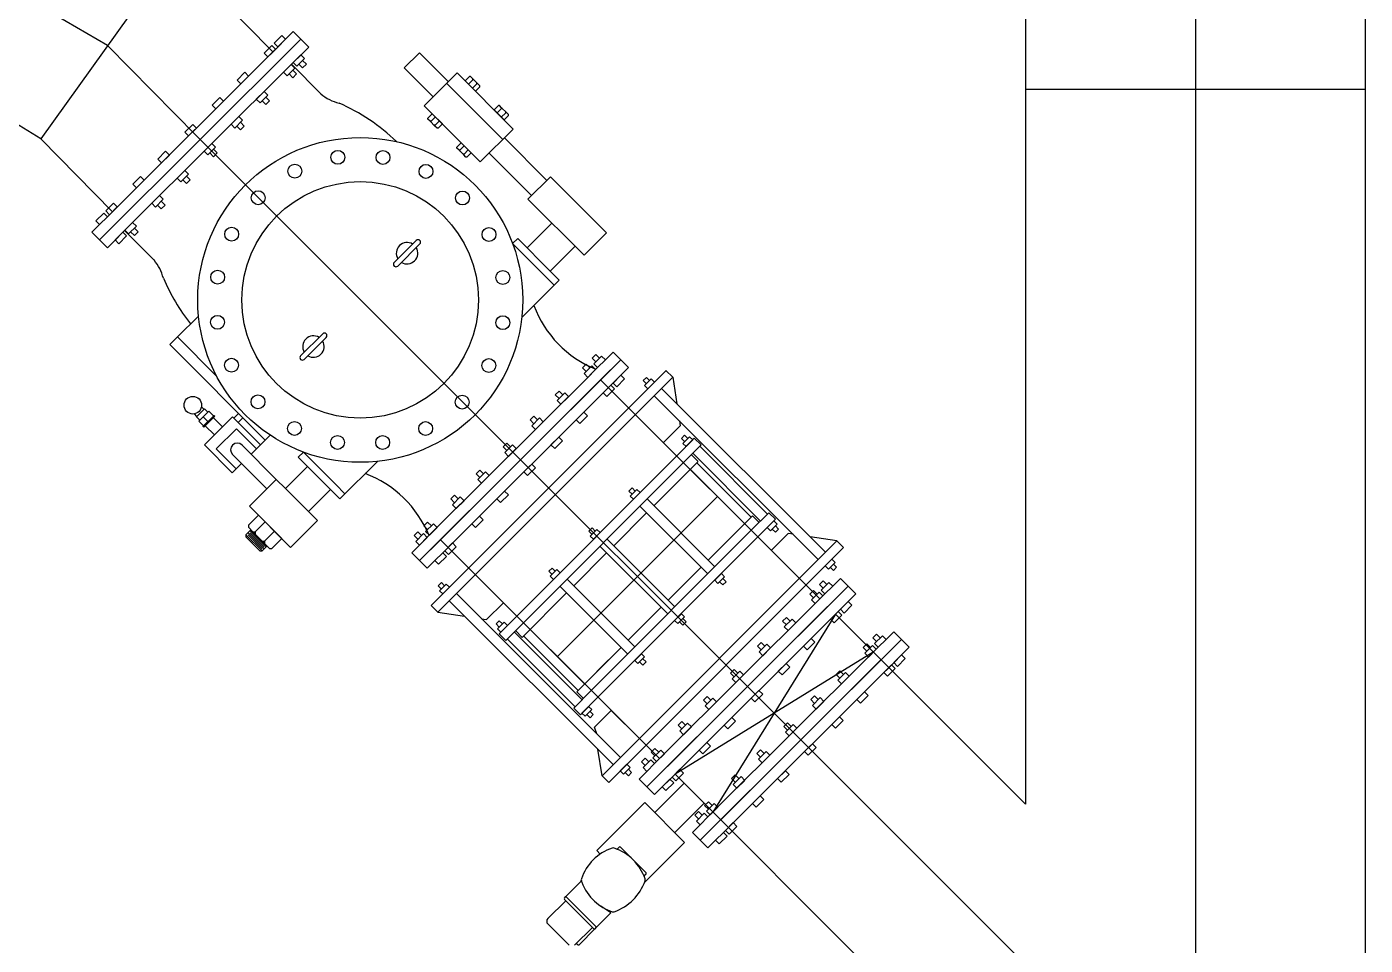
# Model space of a CAD drawing. Header units: inches. Extents: x 68509 to 118759, y -70653 to -42503.
# Drawn here: x 94563 to 98109, y -59372 to -56937 of the extents above; entities that cross this region are included whole.
import ezdxf

# ---------------------------------------------------------------- set-up
doc = ezdxf.new("R2010")
doc.units = ezdxf.units.IN
doc.header["$MEASUREMENT"] = 0
doc.layers.add('M-X-BKGD', color=8, linetype='Continuous')

msp = doc.modelspace()

# ---------------------------------------------------------------- linework, layer by layer
at = {"layer": 'M-X-BKGD', "ltscale": 0.003}
for p, q in [((97659, -43327.6), (97659, -68502.9)), ((94777.2, -56987.1), (94416.4, -56777.4)), ((95013.9, -57227.8), (94777.2, -56987.1)), ((97664.8, -59878.6), (95013.9, -57227.8))]:
    msp.add_line(p, q, dxfattribs=at)
at = {"layer": 'M-X-BKGD', "ltscale": 0.2}
for p, q in [((98109, -54952.9), (98109, -68052.9)), ((97209, -56755.7), (97209, -58998.5))]:
    msp.add_line(p, q, dxfattribs=at)
at = {"layer": 'M-X-BKGD'}
for p, q in [((94954.3, -56739.4), (94600.1, -57234.8)), ((95214.9, -57004.1), (94954.3, -56739.4)), ((95289.5, -56970.7), (94756.1, -57502.6)), ((95207.5, -57011.5), (95269, -56950.1)), ((95238.7, -56960.8), (95218.2, -56981.2)), ((95218.2, -56981.2), (95228, -56991)), ((95228, -56991), (95248.5, -56970.6)), ((95248.5, -56970.6), (95238.7, -56960.8)), ((95269, -56950.1), (95309.9, -56991.2)), ((95222.4, -56996.6), (94797.1, -57420.7)), ((95212.6, -56986.8), (95192.1, -57007.2)), ((95192.1, -57007.2), (95201.9, -57017.1)), ((95201.9, -57017.1), (95222.4, -56996.6)), ((95222.4, -56996.6), (95212.6, -56986.8)), ((95309.9, -56991.2), (95248.4, -57052.5)), ((95268.9, -57032.1), (95289.4, -57011.6)), ((95289.4, -57011.6), (95299.2, -57021.4)), ((95603.4, -57006.4), (95563.2, -57046.5)), ((95680, -57083.2), (95603.4, -57006.4)), ((94600.1, -57234.8), (94300.9, -57050.7)), ((95268.9, -57032.1), (94838, -57461.7)), ((95242.8, -57058.1), (95263.3, -57037.6)), ((95242.8, -57058.1), (95263.3, -57037.6)), ((95273.1, -57047.5), (95252.6, -57067.9)), ((95273.1, -57047.5), (95252.6, -57067.9)), ((95263.3, -57037.6), (95273.1, -57047.5)), ((95263.3, -57037.6), (95273.1, -57047.5)), ((95342.2, -57115), (95264.2, -57036.8)), ((95267.8, -57052.8), (95277.6, -57062.6)), ((95278.7, -57041.9), (95268.9, -57032.1)), ((95299.2, -57021.4), (95278.7, -57041.9)), ((95293.9, -57046.4), (95284, -57036.6)), ((95293.9, -57026.8), (95303.7, -57036.6)), ((95303.7, -57036.6), (95293.9, -57046.4)), ((95639.7, -57123.3), (95563.2, -57046.5)), ((95141, -57058.2), (95120.5, -57078.7)), ((95141, -57058.2), (95120.5, -57078.7)), ((95120.5, -57078.7), (95130.3, -57088.5)), ((95120.5, -57078.7), (95130.3, -57088.5)), ((95130.3, -57088.5), (95150.8, -57068.1)), ((95130.3, -57088.5), (95150.8, -57068.1)), ((95150.8, -57068.1), (95141, -57058.2)), ((95150.8, -57068.1), (95141, -57058.2)), ((95252.6, -57067.9), (95242.8, -57058.1)), ((95252.6, -57067.9), (95242.8, -57058.1)), ((95267.8, -57072.4), (95257.9, -57062.6)), ((95277.6, -57062.6), (95267.8, -57072.4)), ((95703.6, -57059.6), (95616.1, -57146.9)), ((95824, -57236.4), (95675.6, -57087.6)), ((95852, -57208.5), (95703.6, -57059.6)), ((95724.9, -57081), (95736.4, -57069.6)), ((95751.5, -57107.7), (95724.9, -57081)), ((95744.6, -57077.8), (95733.2, -57089.3)), ((95738.9, -57069.6), (95736.4, -57069.6)), ((95744.6, -57075.3), (95738.9, -57069.6)), ((95755.3, -57088.6), (95743.9, -57100)), ((95757.3, -57088), (95744.6, -57075.3)), ((95744.6, -57077.8), (95744.6, -57075.3)), ((95747.1, -57077.8), (95744.6, -57077.8)), ((95755.3, -57088.6), (95755.3, -57086.1)), ((95757.8, -57088.6), (95755.3, -57088.6)), ((95763, -57093.8), (95757.3, -57088)), ((95171.2, -57129.5), (95191.7, -57109.1)), ((95171.2, -57129.5), (95191.7, -57109.1)), ((95201.5, -57118.9), (95181, -57139.3)), ((95201.5, -57118.9), (95181, -57139.3)), ((95191.7, -57109.1), (95201.5, -57118.9)), ((95191.7, -57109.1), (95201.5, -57118.9)), ((95196.2, -57124.2), (95206, -57134.1)), ((95196.2, -57124.2), (95206, -57134.1)), ((95751.5, -57107.7), (95763, -57096.3)), ((95763, -57096.3), (95763, -57093.8)), ((97209, -57102.9), (98109, -57102.9)), ((95074.3, -57124.7), (95053.8, -57145.2)), ((95074.3, -57124.7), (95053.8, -57145.2)), ((95053.8, -57145.2), (95063.6, -57155)), ((95053.8, -57145.2), (95063.6, -57155)), ((95063.6, -57155), (95084.1, -57134.6)), ((95063.6, -57155), (95084.1, -57134.6)), ((95084.1, -57134.6), (95074.3, -57124.7)), ((95084.1, -57134.6), (95074.3, -57124.7)), ((95181, -57139.3), (95171.2, -57129.5)), ((95181, -57139.3), (95171.2, -57129.5)), ((95196.1, -57143.9), (95186.3, -57134)), ((95196.1, -57143.9), (95186.3, -57134)), ((95206, -57134.1), (95196.1, -57143.9)), ((95206, -57134.1), (95196.1, -57143.9)), ((95764.6, -57295.7), (95615.9, -57146.7)), ((95801.4, -57157.7), (95812.8, -57146.3)), ((95828, -57184.4), (95801.4, -57157.7)), ((95821.1, -57154.5), (95809.6, -57165.9)), ((95815.3, -57146.3), (95812.8, -57146.3)), ((95821.1, -57152), (95815.3, -57146.3)), ((95833.7, -57164.7), (95821.1, -57152)), ((95821.1, -57154.5), (95821.1, -57152)), ((95823.6, -57154.5), (95821.1, -57154.5)), ((95104.5, -57196), (95125, -57175.6)), ((95104.5, -57196), (95125, -57175.6)), ((95134.8, -57185.4), (95114.3, -57205.9)), ((95134.8, -57185.4), (95114.3, -57205.9)), ((95125, -57175.6), (95134.8, -57185.4)), ((95125, -57175.6), (95134.8, -57185.4)), ((95129.5, -57190.7), (95139.3, -57200.6)), ((95129.5, -57190.7), (95139.3, -57200.6)), ((95637.5, -57168.2), (95626, -57179.7)), ((95626, -57182.2), (95626, -57179.7)), ((95631.7, -57187.9), (95626, -57182.2)), ((95644.4, -57200.6), (95631.7, -57187.9)), ((95634.2, -57187.9), (95631.7, -57187.9)), ((95634.2, -57187.9), (95645.7, -57176.5)), ((95634.2, -57190.4), (95634.2, -57187.9)), ((95664.1, -57194.9), (95637.5, -57168.2)), ((95644.9, -57198.6), (95656.4, -57187.2)), ((95664.1, -57194.9), (95652.6, -57206.3)), ((95831.8, -57165.2), (95820.3, -57176.7)), ((95828, -57184.4), (95839.4, -57173)), ((95831.8, -57165.2), (95831.8, -57162.7)), ((95834.3, -57165.2), (95831.8, -57165.2)), ((95839.4, -57170.4), (95833.7, -57164.7)), ((95839.4, -57173), (95839.4, -57170.4)), ((95002.6, -57196.2), (94982.1, -57216.6)), ((95002.6, -57196.2), (94982.1, -57216.6)), ((94982.1, -57216.6), (94991.9, -57226.5)), ((94982.1, -57216.6), (94991.9, -57226.5)), ((94991.9, -57226.5), (95012.4, -57206)), ((94991.9, -57226.5), (95012.4, -57206)), ((95012.4, -57206), (95002.6, -57196.2)), ((95012.4, -57206), (95002.6, -57196.2)), ((95114.3, -57205.9), (95104.5, -57196)), ((95114.3, -57205.9), (95104.5, -57196)), ((95129.4, -57210.4), (95119.6, -57200.6)), ((95129.4, -57210.4), (95119.6, -57200.6)), ((95139.3, -57200.6), (95129.4, -57210.4)), ((95139.3, -57200.6), (95129.4, -57210.4)), ((95644.9, -57198.6), (95642.4, -57198.6)), ((95650.1, -57206.3), (95644.4, -57200.6)), ((95644.9, -57201.1), (95644.9, -57198.6)), ((95652.6, -57206.3), (95650.1, -57206.3)), ((95852, -57208.5), (95764.6, -57295.7)), ((94790, -57427.8), (94600.1, -57234.8)), ((95032.8, -57267.5), (95053.3, -57247)), ((95032.8, -57267.5), (95053.3, -57247)), ((95063.2, -57256.9), (95042.6, -57277.3)), ((95063.2, -57256.9), (95042.6, -57277.3)), ((95053.3, -57247), (95063.2, -57256.9)), ((95053.3, -57247), (95063.2, -57256.9)), ((95057.8, -57262.2), (95067.6, -57272)), ((95057.8, -57262.2), (95067.6, -57272)), ((95713.9, -57244.9), (95702.5, -57256.3)), ((95702.5, -57258.8), (95702.5, -57256.3)), ((95708.2, -57264.6), (95702.5, -57258.8)), ((95720.8, -57277.3), (95708.2, -57264.6)), ((95710.7, -57264.6), (95708.2, -57264.6)), ((95710.7, -57264.6), (95722.1, -57253.2)), ((95710.7, -57267.1), (95710.7, -57264.6)), ((95740.5, -57271.6), (95713.9, -57244.9)), ((95721.4, -57275.3), (95732.8, -57263.9)), ((95940.6, -57344.5), (95828.4, -57232)), ((94910.5, -57288), (94931, -57267.6)), ((94910.5, -57288), (94931, -57267.6)), ((94920.3, -57297.9), (94910.5, -57288)), ((94920.3, -57297.9), (94910.5, -57288)), ((94940.8, -57277.4), (94920.3, -57297.9)), ((94940.8, -57277.4), (94920.3, -57297.9)), ((94931, -57267.6), (94940.8, -57277.4)), ((94931, -57267.6), (94940.8, -57277.4)), ((95042.6, -57277.3), (95032.8, -57267.5)), ((95042.6, -57277.3), (95032.8, -57267.5)), ((95057.8, -57281.8), (95048, -57272)), ((95057.8, -57281.8), (95048, -57272)), ((95067.6, -57272), (95057.8, -57281.8)), ((95067.6, -57272), (95057.8, -57281.8)), ((95721.4, -57275.3), (95718.9, -57275.3)), ((95726.6, -57283), (95720.8, -57277.3)), ((95721.4, -57277.8), (95721.4, -57275.3)), ((95729.1, -57283), (95726.6, -57283)), ((95740.5, -57271.6), (95729.1, -57283)), ((95900.3, -57384.6), (95788.2, -57272.2)), ((94843.8, -57354.6), (94864.3, -57334.1)), ((94843.8, -57354.6), (94864.3, -57334.1)), ((94864.3, -57334.1), (94874.1, -57344)), ((94864.3, -57334.1), (94874.1, -57344)), ((94981.7, -57318.5), (94961.2, -57338.9)), ((94981.7, -57318.5), (94961.2, -57338.9)), ((94971, -57348.7), (94991.5, -57328.3)), ((94971, -57348.7), (94991.5, -57328.3)), ((94991.5, -57328.3), (94981.7, -57318.5)), ((94991.5, -57328.3), (94981.7, -57318.5)), ((94996, -57343.5), (94986.2, -57333.6)), ((94996, -57343.5), (94986.2, -57333.6)), ((95950.2, -57334.9), (95890.7, -57394.2)), ((96098.8, -57483.9), (95950.2, -57334.9)), ((94853.6, -57364.4), (94843.8, -57354.6)), ((94853.6, -57364.4), (94843.8, -57354.6)), ((94874.1, -57344), (94853.6, -57364.4)), ((94874.1, -57344), (94853.6, -57364.4)), ((94961.2, -57338.9), (94971, -57348.7)), ((94961.2, -57338.9), (94971, -57348.7)), ((94976.3, -57343.4), (94986.2, -57353.3)), ((94976.3, -57343.4), (94986.2, -57353.3)), ((94986.2, -57353.3), (94996, -57343.5)), ((94986.2, -57353.3), (94996, -57343.5)), ((94792.9, -57405.3), (94772.4, -57425.7)), ((94792.9, -57405.3), (94772.4, -57425.7)), ((94802.7, -57415.1), (94792.9, -57405.3)), ((94802.7, -57415.1), (94792.9, -57405.3)), ((94915, -57385), (94894.5, -57405.4)), ((94915, -57385), (94894.5, -57405.4)), ((94894.5, -57405.4), (94904.3, -57415.3)), ((94894.5, -57405.4), (94904.3, -57415.3)), ((94904.3, -57415.3), (94924.8, -57394.8)), ((94904.3, -57415.3), (94924.8, -57394.8)), ((94924.8, -57394.8), (94915, -57385)), ((94924.8, -57394.8), (94915, -57385)), ((94929.3, -57410), (94919.5, -57400.1)), ((94929.3, -57410), (94919.5, -57400.1)), ((96039.4, -57543.2), (95890.7, -57394.2)), ((94797.1, -57420.7), (94735.6, -57482.1)), ((94766.8, -57431.3), (94746.3, -57451.8)), ((94766.8, -57431.3), (94746.3, -57451.8)), ((94756.1, -57461.6), (94776.6, -57441.2)), ((94756.1, -57461.6), (94776.6, -57441.2)), ((94776.6, -57441.2), (94766.8, -57431.3)), ((94776.6, -57441.2), (94766.8, -57431.3)), ((94772.4, -57425.7), (94782.2, -57435.6)), ((94772.4, -57425.7), (94782.2, -57435.6)), ((94782.2, -57435.6), (94802.7, -57415.1)), ((94782.2, -57435.6), (94802.7, -57415.1)), ((94909.6, -57409.9), (94919.5, -57419.8)), ((94909.6, -57409.9), (94919.5, -57419.8)), ((94919.5, -57419.8), (94929.3, -57410)), ((94919.5, -57419.8), (94929.3, -57410)), ((94746.3, -57451.8), (94756.1, -57461.6)), ((94746.3, -57451.8), (94756.1, -57461.6)), ((94776.5, -57523.1), (94838, -57461.7)), ((94900.3, -57555.7), (94822.3, -57477.5)), ((94823.1, -57476.6), (94843.6, -57456.1)), ((94823.1, -57476.6), (94843.6, -57456.1)), ((94832.9, -57486.4), (94823.1, -57476.6)), ((94832.9, -57486.4), (94823.1, -57476.6)), ((94853.5, -57466), (94832.9, -57486.4)), ((94853.5, -57466), (94832.9, -57486.4)), ((94843.6, -57456.1), (94853.5, -57466)), ((94843.6, -57456.1), (94853.5, -57466)), ((94848.1, -57471.3), (94857.9, -57481.1)), ((94848.1, -57471.3), (94857.9, -57481.1)), ((95954.5, -57458.1), (95888.7, -57523.8)), ((94735.6, -57482.1), (94776.5, -57523.1)), ((94797, -57502.6), (94817.5, -57482.2)), ((94797, -57502.6), (94817.5, -57482.2)), ((94806.8, -57512.5), (94797, -57502.6)), ((94806.8, -57512.5), (94797, -57502.6)), ((94827.4, -57492), (94806.8, -57512.5)), ((94827.4, -57492), (94806.8, -57512.5)), ((94817.5, -57482.2), (94827.4, -57492)), ((94817.5, -57482.2), (94827.4, -57492)), ((94848.1, -57491), (94838.3, -57481.1)), ((94848.1, -57491), (94838.3, -57481.1)), ((94857.9, -57481.1), (94848.1, -57491)), ((94857.9, -57481.1), (94848.1, -57491)), ((95536.5, -57562.2), (95595.1, -57503.8)), ((95545.9, -57571.6), (95604.5, -57513.2)), ((95863.6, -57498.7), (95850.2, -57512.1)), ((95960.4, -57622.5), (95850.2, -57512.1)), ((95949.7, -57585), (95863.6, -57498.7)), ((96098.8, -57483.9), (96039.4, -57543.2)), ((96015.5, -57519.3), (95949.7, -57585)), ((95949.7, -57585), (95973.8, -57609.1)), ((95973.8, -57609.1), (95874.4, -57708.3)), ((94962.4, -57759.7), (95018.1, -57704.2)), ((94962.4, -57759.7), (94942, -57780)), ((95066.7, -57864.3), (94962.4, -57759.7)), ((95288.4, -57809.7), (95347, -57751.3)), ((95297.8, -57819.1), (95356.3, -57760.7)), ((95194.4, -58033.1), (94942, -57780)), ((96136.8, -57820.4), (95603.4, -58352.3)), ((96044.8, -57832), (96035, -57841.8)), ((96054.6, -57841.8), (96044.8, -57832)), ((96116.4, -57799.8), (96054.9, -57861.2)), ((96070.9, -57805.9), (96061.1, -57815.7)), ((96061.1, -57815.7), (96070.9, -57825.6)), ((96086, -57810.5), (96065.5, -57830.9)), ((96065.5, -57830.9), (96075.4, -57840.7)), ((96080.7, -57815.8), (96070.9, -57805.9)), ((96075.4, -57840.7), (96095.9, -57820.3)), ((96095.9, -57820.3), (96086, -57810.5)), ((96157.3, -57840.9), (96116.4, -57799.8)), ((96109.9, -57846.5), (95632.6, -58323.8)), ((95634.8, -58471.4), (96256.6, -57848.7)), ((95634.8, -58471.4), (96256.6, -57848.7)), ((96054.6, -57861.5), (95644.5, -58270.4)), ((95652.5, -58489.1), (96274.3, -57866.3)), ((96035, -57841.8), (96044.8, -57851.6)), ((96059.9, -57836.5), (96039.4, -57856.9)), ((96039.4, -57856.9), (96049.3, -57866.8)), ((96049.3, -57866.8), (96069.8, -57846.3)), ((96069.8, -57846.3), (96059.9, -57836.5)), ((96095.7, -57902.2), (96157.3, -57840.9)), ((96116.3, -57881.8), (96136.8, -57861.3)), ((96136.8, -57861.3), (96146.6, -57871.1)), ((96204.5, -57866.8), (96196, -57875.3)), ((96213, -57875.2), (96204.5, -57866.8)), ((96256.5, -57848.6), (96274.3, -57866.3)), ((96274.3, -57866.3), (96285.2, -57936.7)), ((96110.7, -57887.3), (95685.4, -58311.4)), ((95973.2, -57903.4), (95963.3, -57913.2)), ((95983, -57913.2), (95973.2, -57903.4)), ((96664.3, -58453.9), (96083.4, -57873)), ((96090.2, -57907.8), (96110.7, -57887.3)), ((96120.5, -57897.2), (96100, -57917.6)), ((96110.7, -57887.3), (96120.5, -57897.2)), ((96126.1, -57891.6), (96116.3, -57881.8)), ((96146.6, -57871.1), (96126.1, -57891.6)), ((96196, -57875.3), (96204.5, -57883.7)), ((96217.6, -57870.6), (96199.9, -57888.3)), ((96199.9, -57888.3), (96208.4, -57896.8)), ((96208.4, -57896.8), (96226.1, -57879.1)), ((96226.1, -57879.1), (96217.6, -57870.6)), ((96244.5, -57896.2), (96679.2, -58330.2)), ((95963.3, -57913.2), (95973.1, -57923)), ((95988.3, -57907.9), (95967.8, -57928.4)), ((95967.8, -57928.4), (95977.6, -57938.2)), ((95977.6, -57938.2), (95998.1, -57917.7)), ((95998.1, -57917.7), (95988.3, -57907.9)), ((96100, -57917.6), (96090.2, -57907.8)), ((96225.5, -57915.3), (96660.1, -58349.3)), ((95013.9, -57970.2), (95007.2, -57963.5)), ((95034, -57950.2), (95012.6, -57971.6)), ((95021.4, -57980.4), (95012.6, -57971.6)), ((95045.5, -57956.3), (95018.7, -57983.1)), ((95032.7, -57951.6), (95026, -57944.8)), ((95059.3, -57967.5), (95029.8, -57996.9)), ((95042.8, -57983.9), (95030.3, -57971.4)), ((95061.5, -57969.7), (95032, -57999.1)), ((95107.8, -57971.4), (95033.5, -58045.4)), ((95042.8, -57959), (95034, -57950.2)), ((95057.9, -57968.8), (95045.5, -57956.3)), ((95081.4, -57997.7), (95057.4, -57973.7)), ((95061.5, -57969.7), (95059.3, -57967.5)), ((95107.8, -57971.4), (95181.9, -58045.6)), ((95124.3, -57962.8), (95111.8, -57975.3)), ((95135.7, -57974.2), (95123.1, -57986.7)), ((95906.5, -57969.9), (95896.6, -57979.7)), ((95921.6, -57974.4), (95901.1, -57994.9)), ((95916.3, -57979.7), (95906.5, -57969.9)), ((95931.4, -57984.3), (95921.6, -57974.4)), ((96018.5, -57979.2), (96039, -57958.8)), ((96048.8, -57968.6), (96028.3, -57989)), ((96039, -57958.8), (96048.8, -57968.6)), ((95031.1, -57995.5), (95018.7, -57983.1)), ((95032, -57999.1), (95029.8, -57996.9)), ((95060, -58019.1), (95036, -57995.1)), ((95118.3, -58002.9), (95065.1, -58056)), ((95118.3, -58002.9), (95171.3, -58056.1)), ((95896.6, -57979.7), (95906.4, -57989.6)), ((95901.1, -57994.9), (95910.9, -58004.7)), ((95910.9, -58004.7), (95931.4, -57984.3)), ((96028.3, -57989), (96018.5, -57979.2)), ((96249.7, -58039.6), (96294.2, -57995)), ((96292.2, -57981.9), (96294.2, -57995)), ((95033.5, -58045.4), (95107.6, -58119.7)), ((95224.2, -58137.3), (95133.4, -58046.3)), ((95181.9, -58045.6), (95157.2, -58070.2)), ((95181.9, -58045.6), (95207.8, -58019.8)), ((95834.8, -58041.3), (95825, -58051.2)), ((95850, -58045.9), (95829.5, -58066.3)), ((95844.7, -58051.2), (95834.8, -58041.3)), ((95859.8, -58055.7), (95850, -58045.9)), ((95951.8, -58045.7), (95972.3, -58025.3)), ((95961.6, -58055.6), (95951.8, -58045.7)), ((95982.1, -58035.1), (95961.6, -58055.6)), ((95972.3, -58025.3), (95982.1, -58035.1)), ((96331.6, -58028.3), (96285.1, -58074.9)), ((96305.8, -58020.2), (96297.3, -58028.7)), ((96297.3, -58028.7), (96305.8, -58037.2)), ((96318.9, -58024.1), (96301.2, -58041.8)), ((96301.2, -58041.8), (96309.7, -58050.3)), ((96302.7, -58092.6), (96349.3, -58046)), ((96314.3, -58028.7), (96305.8, -58020.2)), ((96309.7, -58050.3), (96327.4, -58032.6)), ((96327.4, -58032.6), (96318.9, -58024.1)), ((96349.3, -58046), (96331.6, -58028.3)), ((95065.1, -58056), (95118.1, -58109.2)), ((95199.2, -58162.2), (95108.4, -58071.2)), ((95296, -58064.8), (95282.5, -58078.2)), ((95392.7, -58188.7), (95282.5, -58078.2)), ((95382, -58151.1), (95296, -58064.8)), ((95825, -58051.2), (95834.8, -58061)), ((95829.5, -58066.3), (95839.3, -58076.2)), ((95839.3, -58076.2), (95859.8, -58055.7)), ((96285.1, -58075), (95861.2, -58499.6)), ((96323.7, -58071.7), (96341.3, -58089.3)), ((96327.2, -58068.1), (96506.9, -58247.6)), ((96345.8, -58049.5), (96525.5, -58229)), ((95132.2, -58095.1), (95107.6, -58119.7)), ((95307.1, -58102.8), (95248.3, -58161.5)), ((95492.1, -58089.5), (95392.7, -58188.7)), ((95753.4, -58122.6), (95763.2, -58112.8)), ((95757.8, -58137.7), (95778.3, -58117.3)), ((95763.2, -58112.8), (95773, -58122.6)), ((95778.3, -58117.3), (95788.2, -58127.1)), ((96302.7, -58092.6), (95878.9, -58517.2)), ((95880.2, -58117.2), (95900.7, -58096.7)), ((95890, -58127), (95880.2, -58117.2)), ((95910.5, -58106.6), (95890, -58127)), ((95900.7, -58096.7), (95910.5, -58106.6)), ((96341.4, -58089.4), (96224.1, -58206.9)), ((96320.4, -58110.3), (96464.8, -58254.4)), ((96337.8, -58092.9), (96482.2, -58237)), ((95224.2, -58137.3), (95153.1, -58208.2)), ((95248.3, -58161.5), (95224.2, -58137.3)), ((95382, -58151.1), (95406.1, -58175.3)), ((95763.2, -58132.4), (95753.4, -58122.6)), ((95767.7, -58147.6), (95757.8, -58137.7)), ((95788.2, -58127.1), (95767.7, -58147.6)), ((95333.1, -58246.6), (95248.3, -58161.5)), ((95368.1, -58164), (95309.3, -58222.7)), ((95686.7, -58189.1), (95696.5, -58179.3)), ((95691.1, -58204.3), (95711.6, -58183.8)), ((95696.5, -58179.3), (95706.3, -58189.1)), ((95711.6, -58183.8), (95721.5, -58193.7)), ((95829.1, -58168.2), (95808.6, -58188.6)), ((95818.4, -58198.4), (95838.9, -58178)), ((95838.9, -58178), (95829.1, -58168.2)), ((95968.7, -58607), (96392.7, -58182.4)), ((96166.5, -58159.9), (96158, -58168.4)), ((96158, -58168.4), (96166.5, -58176.8)), ((96179.6, -58163.8), (96161.9, -58181.4)), ((96161.9, -58181.4), (96170.4, -58189.9)), ((96175, -58168.4), (96166.5, -58159.9)), ((96170.4, -58189.9), (96188.1, -58172.2)), ((96188.1, -58172.2), (96179.6, -58163.8)), ((95262, -58317.5), (95153.1, -58208.2)), ((95696.5, -58199), (95686.7, -58189.1)), ((95701, -58214.1), (95691.1, -58204.3)), ((95721.5, -58193.7), (95701, -58214.1)), ((95808.6, -58188.6), (95818.4, -58198.4)), ((96187.4, -58208.3), (96367.1, -58387.8)), ((96206.4, -58189.2), (96386.2, -58368.7)), ((95176.9, -58232.1), (95150.4, -58258.5)), ((95150.4, -58258.5), (95150.4, -58264.3)), ((95168.2, -58276.3), (95194.7, -58249.9)), ((95176.9, -58232.1), (95238.5, -58293.9)), ((95333.1, -58246.6), (95262, -58317.5)), ((95625.1, -58250.5), (95615.3, -58260.3)), ((95640.3, -58255), (95619.8, -58275.4)), ((95634.9, -58260.3), (95625.1, -58250.5)), ((95650.1, -58264.8), (95640.3, -58255)), ((95762.4, -58234.7), (95741.9, -58255.1)), ((95741.9, -58255.1), (95751.7, -58265)), ((95751.7, -58265), (95772.2, -58244.5)), ((95772.2, -58244.5), (95762.4, -58234.7)), ((96205.1, -58226), (96118.2, -58313)), ((96485.8, -58233.5), (96368.5, -58351)), ((96482.5, -58272.1), (96529, -58225.5)), ((96485.7, -58233.5), (96503.4, -58251.1)), ((96546.7, -58243.1), (96500.2, -58289.7)), ((96524.8, -58265.1), (96542.5, -58247.4)), ((96529, -58225.5), (96546.7, -58243.1)), ((96551, -58255.8), (96533.3, -58273.5)), ((96542.5, -58247.4), (96551, -58255.8)), ((95157, -58270.9), (95143.8, -58283.9)), ((95143.8, -58283.9), (95143.8, -58289.8)), ((95186.6, -58326.8), (95143.8, -58283.9)), ((95180.7, -58326.8), (95143.8, -58289.8)), ((95191.9, -58321.4), (95149.2, -58278.6)), ((95186.6, -58321.4), (95149.2, -58283.9)), ((95150.4, -58264.3), (95163.7, -58277.6)), ((95197.3, -58316.1), (95154.6, -58273.2)), ((95191.9, -58316), (95154.6, -58278.6)), ((95162.4, -58276.3), (95168.2, -58276.3)), ((95163.7, -58277.6), (95193, -58307)), ((95168.2, -58276.3), (95168.2, -58282.1)), ((95193, -58301.2), (95219.5, -58274.8)), ((95238.5, -58293.9), (95212, -58320.3)), ((95583, -58331.8), (95644.5, -58270.4)), ((95599, -58276.5), (95589.2, -58286.3)), ((95589.2, -58286.3), (95599, -58296.1)), ((95614.2, -58281), (95593.7, -58301.5)), ((95608.9, -58286.3), (95599, -58276.5)), ((95603.5, -58311.3), (95624, -58290.9)), ((95624, -58290.9), (95614.2, -58281)), ((95615.3, -58260.3), (95625.1, -58270.1)), ((95619.8, -58275.4), (95629.6, -58285.3)), ((95629.6, -58285.3), (95650.1, -58264.8)), ((96060.5, -58266), (96052, -58274.5)), ((96052, -58274.5), (96060.5, -58283)), ((96073.6, -58269.9), (96055.9, -58287.6)), ((96055.9, -58287.6), (96064.4, -58296.1)), ((96482.5, -58272.1), (96058.6, -58696.7)), ((96069, -58274.5), (96060.5, -58266)), ((96064.4, -58296.1), (96082.1, -58278.4)), ((96082.1, -58278.4), (96073.6, -58269.9)), ((96500.2, -58289.7), (96076.3, -58714.4)), ((96533.3, -58273.5), (96524.8, -58265.1)), ((96535.7, -58325.2), (96580.2, -58280.6)), ((96546.4, -58277.4), (96537.9, -58268.9)), ((96546.4, -58260.4), (96554.9, -58268.9)), ((96554.9, -58268.9), (96546.4, -58277.4)), ((96593.4, -58282.7), (96580.2, -58280.6)), ((96708.9, -58300.3), (96638.5, -58289.6)), ((95180.7, -58326.8), (95186.6, -58326.8)), ((95199.7, -58313.7), (95186.6, -58326.8)), ((95187.2, -58301.2), (95193, -58301.2)), ((95193, -58301.2), (95193, -58307)), ((95193, -58307), (95206.2, -58320.3)), ((95206.2, -58320.3), (95212, -58320.3)), ((95593.7, -58301.5), (95603.5, -58311.3)), ((95685.4, -58311.4), (95623.9, -58372.8)), ((96239.4, -58877.5), (95659.2, -58297.3)), ((95670.5, -58326.3), (95691, -58305.8)), ((95680.3, -58336.1), (95670.5, -58326.3)), ((95700.8, -58315.7), (95680.3, -58336.1)), ((95691, -58305.8), (95700.8, -58315.7)), ((96081.4, -58314.4), (96261.1, -58493.9)), ((96087.1, -58923.1), (96708.9, -58300.3)), ((96100.5, -58295.3), (96280.2, -58474.8)), ((96104.8, -58940.7), (96726.6, -58318)), ((96726.7, -58318.1), (96708.9, -58300.3)), ((95623.9, -58372.8), (95583, -58331.8)), ((95644.4, -58352.3), (95664.9, -58331.9)), ((95654.2, -58362.2), (95644.4, -58352.3)), ((95674.7, -58341.7), (95654.2, -58362.2)), ((95664.9, -58331.9), (95674.7, -58341.7)), ((96099.1, -58332.1), (96012.2, -58419.1)), ((96678.6, -58366.3), (96696.2, -58348.6)), ((96704.7, -58357.1), (96687, -58374.8)), ((96696.2, -58348.6), (96704.7, -58357.1)), ((96700.1, -58361.7), (96708.6, -58370.2)), ((95954.6, -58372.2), (95946.1, -58380.7)), ((95946.1, -58380.7), (95954.6, -58389.2)), ((95967.6, -58376.1), (95950, -58393.8)), ((95950, -58393.8), (95958.5, -58402.3)), ((95963.1, -58380.7), (95954.6, -58372.2)), ((95958.5, -58402.3), (95976.1, -58384.6)), ((95976.1, -58384.6), (95967.6, -58376.1)), ((96349.4, -58370.1), (96262.5, -58457.1)), ((96385.5, -58404.7), (96403.2, -58387)), ((96411.7, -58395.5), (96394, -58413.2)), ((96403.2, -58387), (96411.7, -58395.5)), ((96407.1, -58400.1), (96415.6, -58408.6)), ((96718.6, -58399.7), (96657.1, -58461.1)), ((96687, -58374.8), (96678.6, -58366.3)), ((96700.1, -58378.7), (96691.6, -58370.2)), ((96708.6, -58370.2), (96700.1, -58378.7)), ((96759.5, -58440.7), (96718.6, -58399.7)), ((95652.9, -58419.3), (95661.4, -58410.8)), ((95661.4, -58427.8), (95652.9, -58419.3)), ((95656.8, -58432.4), (95674.4, -58414.7)), ((95665.3, -58440.9), (95656.8, -58432.4)), ((95661.4, -58410.8), (95669.9, -58419.3)), ((95682.9, -58423.2), (95665.3, -58440.9)), ((95674.4, -58414.7), (95682.9, -58423.2)), ((95975.5, -58420.6), (96155.2, -58600.1)), ((95994.5, -58401.5), (96174.3, -58581)), ((96739, -58420.2), (96205.7, -58952.1)), ((96394, -58413.2), (96385.5, -58404.7)), ((96407.1, -58417.1), (96398.6, -58408.6)), ((96415.6, -58408.6), (96407.1, -58417.1)), ((96647, -58431.8), (96637.2, -58441.6)), ((96662.2, -58436.3), (96641.7, -58456.8)), ((96656.8, -58441.7), (96647, -58431.8)), ((96672, -58446.2), (96662.2, -58436.3)), ((96673.1, -58405.8), (96663.3, -58415.6)), ((96663.3, -58415.6), (96673.1, -58425.5)), ((96688.3, -58410.3), (96667.8, -58430.8)), ((96667.8, -58430.8), (96677.6, -58440.6)), ((96682.9, -58415.6), (96673.1, -58405.8)), ((96677.6, -58440.6), (96698.1, -58420.2)), ((96698.1, -58420.2), (96688.3, -58410.3)), ((95634.8, -58471.4), (95652.5, -58489.1)), ((95682.3, -58459.2), (96116.9, -58893.2)), ((95701.3, -58440.1), (96136, -58874.1)), ((95825.8, -58464.3), (95781.3, -58508.8)), ((95993.1, -58438.2), (95875.6, -58555.9)), ((96656.8, -58461.3), (96246.7, -58870.3)), ((96637.2, -58441.6), (96647, -58451.5)), ((96641.7, -58456.8), (96651.5, -58466.6)), ((96651.5, -58466.6), (96672, -58446.2)), ((96698, -58502.1), (96759.5, -58440.7)), ((96718.5, -58481.6), (96739, -58461.2)), ((96748.8, -58471), (96728.3, -58491.5)), ((96739, -58461.2), (96748.8, -58471)), ((95652.5, -58489.1), (95722.9, -58499.9)), ((95768.1, -58506.8), (95781.3, -58508.8)), ((95814.6, -58546.2), (95861.2, -58499.6)), ((96243.4, -58476.2), (96156.5, -58563.3)), ((96684.5, -58474), (96260.2, -58898.3)), ((96279.5, -58510.9), (96297.2, -58493.2)), ((96712.9, -58487.2), (96287.6, -58911.3)), ((96305.7, -58501.7), (96288, -58519.3)), ((96297.2, -58493.2), (96305.7, -58501.7)), ((96301.1, -58506.3), (96309.6, -58514.7)), ((96705.2, -58494.8), (96380.9, -59018.9)), ((96575.4, -58503.3), (96565.5, -58513.1)), ((96585.2, -58513.1), (96575.4, -58503.3)), ((96692.4, -58507.6), (96712.9, -58487.2)), ((96722.7, -58497), (96702.2, -58517.5)), ((97209, -58998.5), (96705.2, -58494.8)), ((96712.9, -58487.2), (96722.7, -58497)), ((96728.3, -58491.5), (96718.5, -58481.6)), ((95806.5, -58520.4), (95815, -58511.9)), ((95815, -58528.9), (95806.5, -58520.4)), ((95810.4, -58533.5), (95828, -58515.8)), ((95818.9, -58542), (95810.4, -58533.5)), ((95815, -58511.9), (95823.4, -58520.4)), ((95836.5, -58524.3), (95818.9, -58542)), ((95828, -58515.8), (95836.5, -58524.3)), ((95878.9, -58517.2), (95832.3, -58563.9)), ((95854.4, -58541.7), (96034.2, -58721.2)), ((95858, -58538.2), (95875.6, -58555.9)), ((95896.5, -58535), (96040.9, -58679.1)), ((96288, -58519.3), (96279.5, -58510.9)), ((96301.1, -58523.2), (96292.6, -58514.7)), ((96309.6, -58514.7), (96301.1, -58523.2)), ((96565.5, -58513.1), (96575.4, -58522.9)), ((96590.5, -58507.8), (96570, -58528.2)), ((96570, -58528.2), (96579.8, -58538.1)), ((96579.8, -58538.1), (96600.4, -58517.6)), ((96600.4, -58517.6), (96590.5, -58507.8)), ((96702.2, -58517.5), (96692.4, -58507.6)), ((96860, -58541.1), (96798.5, -58602.5)), ((96900.9, -58582.1), (96860, -58541.1)), ((95832.3, -58563.9), (95814.6, -58546.2)), ((95835.8, -58560.3), (96015.6, -58739.8)), ((95879.2, -58552.3), (96023.5, -58696.5)), ((96160.5, -58559.2), (96156.5, -58563.3)), ((96880.4, -58561.6), (96347.1, -59093.5)), ((96508.7, -58569.8), (96498.8, -58579.6)), ((96523.8, -58574.3), (96503.3, -58594.7)), ((96518.5, -58579.6), (96508.7, -58569.8)), ((96533.6, -58584.1), (96523.8, -58574.3)), ((96620.7, -58579.1), (96641.2, -58558.6)), ((96651.1, -58568.5), (96630.6, -58588.9)), ((96641.2, -58558.6), (96651.1, -58568.5)), ((96788.4, -58573.2), (96778.6, -58583.1)), ((96803.6, -58577.8), (96783.1, -58598.2)), ((96798.3, -58583.1), (96788.4, -58573.2)), ((96813.4, -58587.6), (96803.6, -58577.8)), ((96814.5, -58547.2), (96804.7, -58557)), ((96804.7, -58557), (96814.5, -58566.9)), ((96829.7, -58551.7), (96809.2, -58572.2)), ((96809.2, -58572.2), (96819, -58582)), ((96824.3, -58557.1), (96814.5, -58547.2)), ((96819, -58582), (96839.5, -58561.6)), ((96839.5, -58561.6), (96829.7, -58551.7)), ((96137.4, -58582.4), (96020, -58700)), ((96137.4, -58582.4), (96073.7, -58646.2)), ((96173.6, -58617.1), (96191.3, -58599.4)), ((96199.7, -58607.9), (96182.1, -58625.6)), ((96191.3, -58599.4), (96199.7, -58607.9)), ((96195.2, -58612.5), (96203.6, -58620.9)), ((96805.7, -58595.3), (96280.4, -58918.5)), ((96798.2, -58602.7), (96388.1, -59011.7)), ((96498.8, -58579.6), (96508.7, -58589.4)), ((96503.3, -58594.7), (96513.1, -58604.6)), ((96513.1, -58604.6), (96533.6, -58584.1)), ((96630.6, -58588.9), (96620.7, -58579.1)), ((96778.6, -58583.1), (96788.4, -58592.9)), ((96783.1, -58598.2), (96792.9, -58608.1)), ((96792.9, -58608.1), (96813.4, -58587.6)), ((96839.4, -58643.5), (96900.9, -58582.1)), ((96859.9, -58623), (96880.4, -58602.6)), ((96890.2, -58612.4), (96869.7, -58632.9)), ((96880.4, -58602.6), (96890.2, -58612.4)), ((96182.1, -58625.6), (96173.6, -58617.1)), ((96195.2, -58629.4), (96186.7, -58621)), ((96203.6, -58620.9), (96195.2, -58629.4)), ((96825.9, -58615.5), (96401.6, -59039.7)), ((96437.1, -58641.2), (96427.2, -58651)), ((96854.3, -58628.6), (96429, -59052.7)), ((96452.2, -58645.7), (96431.7, -58666.2)), ((96446.9, -58651.1), (96437.1, -58641.2)), ((96462, -58655.6), (96452.2, -58645.7)), ((96554, -58645.6), (96574.5, -58625.1)), ((96563.9, -58655.4), (96554, -58645.6)), ((96584.4, -58635), (96563.9, -58655.4)), ((96574.5, -58625.1), (96584.4, -58635)), ((96716.8, -58644.7), (96707, -58654.5)), ((96732, -58649.2), (96711.5, -58669.6)), ((96726.6, -58654.5), (96716.8, -58644.7)), ((96741.8, -58659), (96732, -58649.2)), ((96833.8, -58649.1), (96854.3, -58628.6)), ((96843.6, -58658.9), (96833.8, -58649.1)), ((96864.1, -58638.5), (96843.6, -58658.9)), ((96854.3, -58628.6), (96864.1, -58638.5)), ((96869.7, -58632.9), (96859.9, -58623)), ((96427.2, -58651), (96437, -58660.9)), ((96431.7, -58666.2), (96441.5, -58676)), ((96441.5, -58676), (96462, -58655.6)), ((96707, -58654.5), (96716.8, -58664.3)), ((96711.5, -58669.6), (96721.3, -58679.5)), ((96721.3, -58679.5), (96741.8, -58659)), ((96058.6, -58696.7), (96012.1, -58743.3)), ((96020, -58700), (96037.7, -58717.7)), ((96029.7, -58761), (96076.3, -58714.4)), ((96355.6, -58722.5), (96365.4, -58712.6)), ((96360.1, -58737.6), (96380.6, -58717.2)), ((96365.4, -58712.6), (96375.2, -58722.5)), ((96380.6, -58717.2), (96390.4, -58727)), ((96482.4, -58717), (96502.9, -58696.6)), ((96492.2, -58726.9), (96482.4, -58717)), ((96512.7, -58706.4), (96492.2, -58726.9)), ((96502.9, -58696.6), (96512.7, -58706.4)), ((96650.1, -58711.2), (96640.3, -58721)), ((96665.3, -58715.7), (96644.7, -58736.2)), ((96659.9, -58721), (96650.1, -58711.2)), ((96675.1, -58725.6), (96665.3, -58715.7)), ((96762.2, -58720.5), (96782.7, -58700)), ((96792.5, -58709.9), (96772, -58730.3)), ((96782.7, -58700), (96792.5, -58709.9)), ((96012.1, -58743.3), (96029.7, -58761)), ((96051.6, -58739.1), (96034, -58756.8)), ((96042.5, -58765.2), (96060.1, -58747.5)), ((96060.1, -58747.5), (96051.6, -58739.1)), ((96064, -58760.6), (96055.5, -58752.1)), ((96111.7, -58749.7), (96067.2, -58794.3)), ((96111.7, -58749.7), (96186, -58824)), ((96365.4, -58732.3), (96355.6, -58722.5)), ((96369.9, -58747.5), (96360.1, -58737.6)), ((96390.4, -58727), (96369.9, -58747.5)), ((96640.3, -58721), (96650.1, -58730.9)), ((96644.7, -58736.2), (96654.6, -58746)), ((96654.6, -58746), (96675.1, -58725.6)), ((96772, -58730.3), (96762.2, -58720.5)), ((96034, -58756.8), (96042.5, -58765.2)), ((96047.1, -58760.6), (96055.6, -58769.1)), ((96055.6, -58769.1), (96064, -58760.6)), ((96288.9, -58789), (96298.7, -58779.2)), ((96298.7, -58798.8), (96288.9, -58789)), ((96293.4, -58804.1), (96313.9, -58783.7)), ((96298.7, -58779.2), (96308.5, -58789)), ((96313.9, -58783.7), (96323.7, -58793.5)), ((96431.3, -58768), (96410.8, -58788.5)), ((96410.8, -58788.5), (96420.6, -58798.3)), ((96420.6, -58798.3), (96441.1, -58777.9)), ((96441.1, -58777.9), (96431.3, -58768)), ((96578.5, -58782.6), (96568.6, -58792.4)), ((96593.6, -58787.2), (96573.1, -58807.6)), ((96588.3, -58792.5), (96578.5, -58782.6)), ((96603.4, -58797), (96593.6, -58787.2)), ((96695.5, -58787), (96716, -58766.6)), ((96705.3, -58796.9), (96695.5, -58787)), ((96725.8, -58776.4), (96705.3, -58796.9)), ((96716, -58766.6), (96725.8, -58776.4)), ((96073.2, -58811.4), (96067.2, -58794.3)), ((96303.2, -58814), (96293.4, -58804.1)), ((96323.7, -58793.5), (96303.2, -58814)), ((96568.6, -58792.4), (96578.4, -58802.3)), ((96573.1, -58807.6), (96582.9, -58817.4)), ((96582.9, -58817.4), (96603.4, -58797)), ((96087.1, -58923.1), (96076.2, -58852.6)), ((96227.3, -58850.3), (96217.5, -58860.1)), ((96217.5, -58860.1), (96227.3, -58870)), ((96242.5, -58854.9), (96222, -58875.3)), ((96237.2, -58860.2), (96227.3, -58850.3)), ((96252.3, -58864.7), (96242.5, -58854.9)), ((96364.6, -58834.5), (96344.1, -58855)), ((96344.1, -58855), (96353.9, -58864.8)), ((96353.9, -58864.8), (96374.4, -58844.4)), ((96374.4, -58844.4), (96364.6, -58834.5)), ((96497, -58863.9), (96506.8, -58854.1)), ((96501.5, -58879), (96522, -58858.6)), ((96506.8, -58854.1), (96516.7, -58863.9)), ((96522, -58858.6), (96531.8, -58868.4)), ((96623.8, -58858.5), (96644.3, -58838)), ((96633.6, -58868.3), (96623.8, -58858.5)), ((96654.1, -58847.8), (96633.6, -58868.3)), ((96644.3, -58838), (96654.1, -58847.8)), ((96153, -58892.5), (96135.3, -58910.2)), ((96161.4, -58901), (96153, -58892.5)), ((96185.2, -58931.6), (96246.7, -58870.3)), ((96201.3, -58876.4), (96191.4, -58886.2)), ((96191.4, -58886.2), (96201.2, -58896)), ((96216.4, -58880.9), (96195.9, -58901.3)), ((96211.1, -58886.2), (96201.3, -58876.4)), ((96205.7, -58911.2), (96226.2, -58890.7)), ((96226.2, -58890.7), (96216.4, -58880.9)), ((96222, -58875.3), (96231.8, -58885.1)), ((96231.8, -58885.1), (96252.3, -58864.7)), ((96506.8, -58873.7), (96497, -58863.9)), ((96511.3, -58888.9), (96501.5, -58879)), ((96531.8, -58868.4), (96511.3, -58888.9)), ((96104.8, -58940.7), (96087.1, -58923.1)), ((96135.3, -58910.2), (96143.8, -58918.7)), ((96143.8, -58918.7), (96161.4, -58901)), ((96148.4, -58914.1), (96156.9, -58922.6)), ((96165.3, -58914.1), (96156.9, -58905.6)), ((96156.9, -58922.6), (96165.3, -58914.1)), ((96226.1, -58972.6), (96185.2, -58931.6)), ((96195.9, -58901.3), (96205.7, -58911.2)), ((96287.6, -58911.3), (96226.1, -58972.6)), ((96246.6, -58952.2), (96267.1, -58931.7)), ((96267.1, -58931.7), (96276.9, -58941.6)), ((96272.7, -58926.2), (96293.2, -58905.7)), ((96282.5, -58936), (96272.7, -58926.2)), ((97209, -59847.1), (96280.4, -58918.5)), ((96303, -58915.6), (96282.5, -58936)), ((96293.2, -58905.7), (96303, -58915.6)), ((96430.3, -58930.4), (96440.1, -58920.6)), ((96440.1, -58940.2), (96430.3, -58930.4)), ((96434.8, -58945.6), (96455.3, -58925.1)), ((96440.1, -58920.6), (96449.9, -58930.4)), ((96455.3, -58925.1), (96465.1, -58935)), ((96572.7, -58909.4), (96552.2, -58929.9)), ((96552.2, -58929.9), (96562, -58939.7)), ((96562, -58939.7), (96582.5, -58919.3)), ((96582.5, -58919.3), (96572.7, -58909.4)), ((96226.6, -59020.3), (96304.4, -58942.5)), ((96256.4, -58962), (96246.6, -58952.2)), ((96276.9, -58941.6), (96256.4, -58962)), ((96444.6, -58955.4), (96434.8, -58945.6)), ((96465.1, -58935), (96444.6, -58955.4)), ((96200.4, -58994), (96073.1, -59121.3)), ((96305.9, -59099.6), (96200.4, -58994)), ((96279.7, -59073.3), (96357.4, -58995.5)), ((96368.8, -58991.8), (96358.9, -59001.6)), ((96358.9, -59001.6), (96368.7, -59011.4)), ((96383.9, -58996.3), (96363.4, -59016.7)), ((96378.6, -59001.6), (96368.8, -58991.8)), ((96393.7, -59006.1), (96383.9, -58996.3)), ((96506, -58976), (96485.5, -58996.4)), ((96485.5, -58996.4), (96495.3, -59006.3)), ((96495.3, -59006.3), (96515.8, -58985.8)), ((96515.8, -58985.8), (96506, -58976)), ((96326.6, -59073), (96388.1, -59011.7)), ((96342.7, -59017.8), (96332.8, -59027.6)), ((96332.8, -59027.6), (96342.6, -59037.4)), ((96357.8, -59022.3), (96337.3, -59042.8)), ((96352.5, -59027.6), (96342.7, -59017.8)), ((96347.1, -59052.6), (96367.6, -59032.1)), ((96367.6, -59032.1), (96357.8, -59022.3)), ((96363.4, -59016.7), (96373.2, -59026.6)), ((96373.2, -59026.6), (96393.7, -59006.1)), ((96367.5, -59114.1), (96326.6, -59073)), ((96337.3, -59042.8), (96347.1, -59052.6)), ((96429, -59052.7), (96367.5, -59114.1)), ((96388, -59093.6), (96408.5, -59073.2)), ((96408.5, -59073.2), (96418.3, -59083)), ((96414.1, -59067.6), (96434.6, -59047.1)), ((96423.9, -59077.4), (96414.1, -59067.6)), ((96444.4, -59057), (96423.9, -59077.4)), ((96434.6, -59047.1), (96444.4, -59057)), ((96199.3, -59206.2), (96305.9, -59099.6)), ((96397.8, -59103.4), (96388, -59093.6)), ((96418.3, -59083), (96397.8, -59103.4)), ((96073.1, -59121.3), (96082.2, -59130.4)), ((96132.9, -59111.9), (96128.2, -59116.6)), ((96135.8, -59111.9), (96169.7, -59145.8)), ((96169.7, -59145.8), (96203.6, -59179.8)), ((96031.7, -59202.5), (95991.2, -59243)), ((96198.9, -59187.3), (96203.6, -59182.6)), ((95987.3, -59246.9), (95991.2, -59243)), ((95987.3, -59250.5), (95990.8, -59254)), ((96072.5, -59324.4), (95991.2, -59243)), ((95943.4, -59301.4), (95990.8, -59254)), ((96061.5, -59324.7), (95990.8, -59254)), ((96072.5, -59324.4), (96110.3, -59286.6)), ((96110.3, -59286.6), (96083.7, -59268.3)), ((96000, -59372.1), (95943.4, -59315.5)), ((96014.2, -59372.1), (96061.5, -59324.7)), ((96026.3, -59370.6), (96069, -59327.9)), ((96065.1, -59328.3), (96061.5, -59324.7)), ((96068.6, -59328.3), (96072.5, -59324.4)), ((96021, -59368.8), (96022.7, -59370.6))]:
    msp.add_line(p, q, dxfattribs=at)
for centre, radius in [((95446.4, -57661.5), 430.5), ((95387.1, -57283.5), 18.4), ((95506.8, -57283.7), 18.4), ((95273.2, -57320.3), 18.4), ((95620.6, -57320.8), 18.4), ((95446.4, -57661.5), 313.5), ((95176.3, -57390.6), 18.4), ((95717.3, -57391.3), 18.4), ((95105.8, -57487.3), 18.4), ((95787.6, -57488.2), 18.4), ((95068.7, -57601.1), 18.4), ((95824.4, -57602.1), 18.4), ((95068.5, -57720.8), 18.4), ((95824.2, -57721.8), 18.4), ((95105.3, -57834.7), 18.4), ((95787.1, -57835.6), 18.4), ((95003, -57940.6), 23.3), ((95175.6, -57931.6), 18.4), ((95716.6, -57932.3), 18.4), ((95272.3, -58002.1), 18.4), ((95619.7, -58002.6), 18.4), ((95386.1, -58039.2), 18.4), ((95505.8, -58039.4), 18.4)]:
    msp.add_circle(centre, radius, dxfattribs=at)
for centre, radius, start, end in [((95415, -57032.6), 110, 228.538, 257.0875), ((95175.8, -57624.1), 529.8, 46.1915, 66.0954), ((95570.5, -57537.7), 28.4, 58.4383, 211.4034), ((95599.8, -57508.5), 6.64, 314.9209, 134.9209), ((95570.5, -57537.7), 28.4, 238.4383, 31.4034), ((94799, -57637.8), 130.4, 15.0196, 39.0383), ((95541.2, -57566.9), 6.64, 134.9209, 314.9209), ((95425.4, -57388.5), 544.9, 203.2983, 218.1619), ((96182, -57573.3), 294, 200.4723, 247.747), ((95322.4, -57785.2), 28.4, 58.4383, 211.4034), ((95351.7, -57756), 6.64, 314.9209, 134.9209), ((95322.4, -57785.2), 28.4, 238.4383, 31.4034), ((95293.1, -57814.4), 6.64, 134.9209, 314.9209), ((95120.9, -58058.8), 17.7, 44.9209, 224.9209), ((95356.3, -58396.8), 294, 22.0948, 69.3694), ((96155.6, -59237.7), 130, 108.589, 161.411), ((96116.7, -59122.1), 8, 71.411, 108.589), ((96077.8, -59237.7), 130, 45, 71.411), ((96126.8, -59115.2), 2, 248.1998, 315), ((96134.3, -59113.3), 2, 45, 135), ((96077.8, -59237.7), 130, 45, 48.0398), ((96077.8, -59237.7), 130, 18.589, 45), ((96077.8, -59237.7), 130, 41.9602, 45), ((96202.2, -59181.2), 2, 315, 45), ((96030.2, -59201.2), 2, 315, 13.4423), ((96039.9, -59198.8), 8, 161.411, 198.589), ((96155.6, -59160), 130, 198.589, 200.3645), ((96155.6, -59160), 130, 200.3645, 227.2563), ((96083.2, -59162.4), 124.1, 314.0168, 341.6722), ((96200.3, -59188.7), 2, 135, 201.8002), ((96193.4, -59198.8), 8, 341.411, 18.589), ((95989.1, -59248.7), 2.5, 135, 225), ((96080.2, -59165.4), 124, 288.3233, 315.9915), ((96155.6, -59160), 130, 227.2563, 251.411), ((96116.7, -59275.6), 8, 251.411, 288.589), ((95950.5, -59308.5), 10, 135, 225), ((96066.8, -59326.5), 2.5, 225, 315), ((96019.2, -59370.6), 2.5, 45, 134), ((96024.5, -59368.8), 2.5, 225, 315)]:
    msp.add_arc(centre, radius, start, end, dxfattribs=at)

doc.saveas('drawing.dxf')
